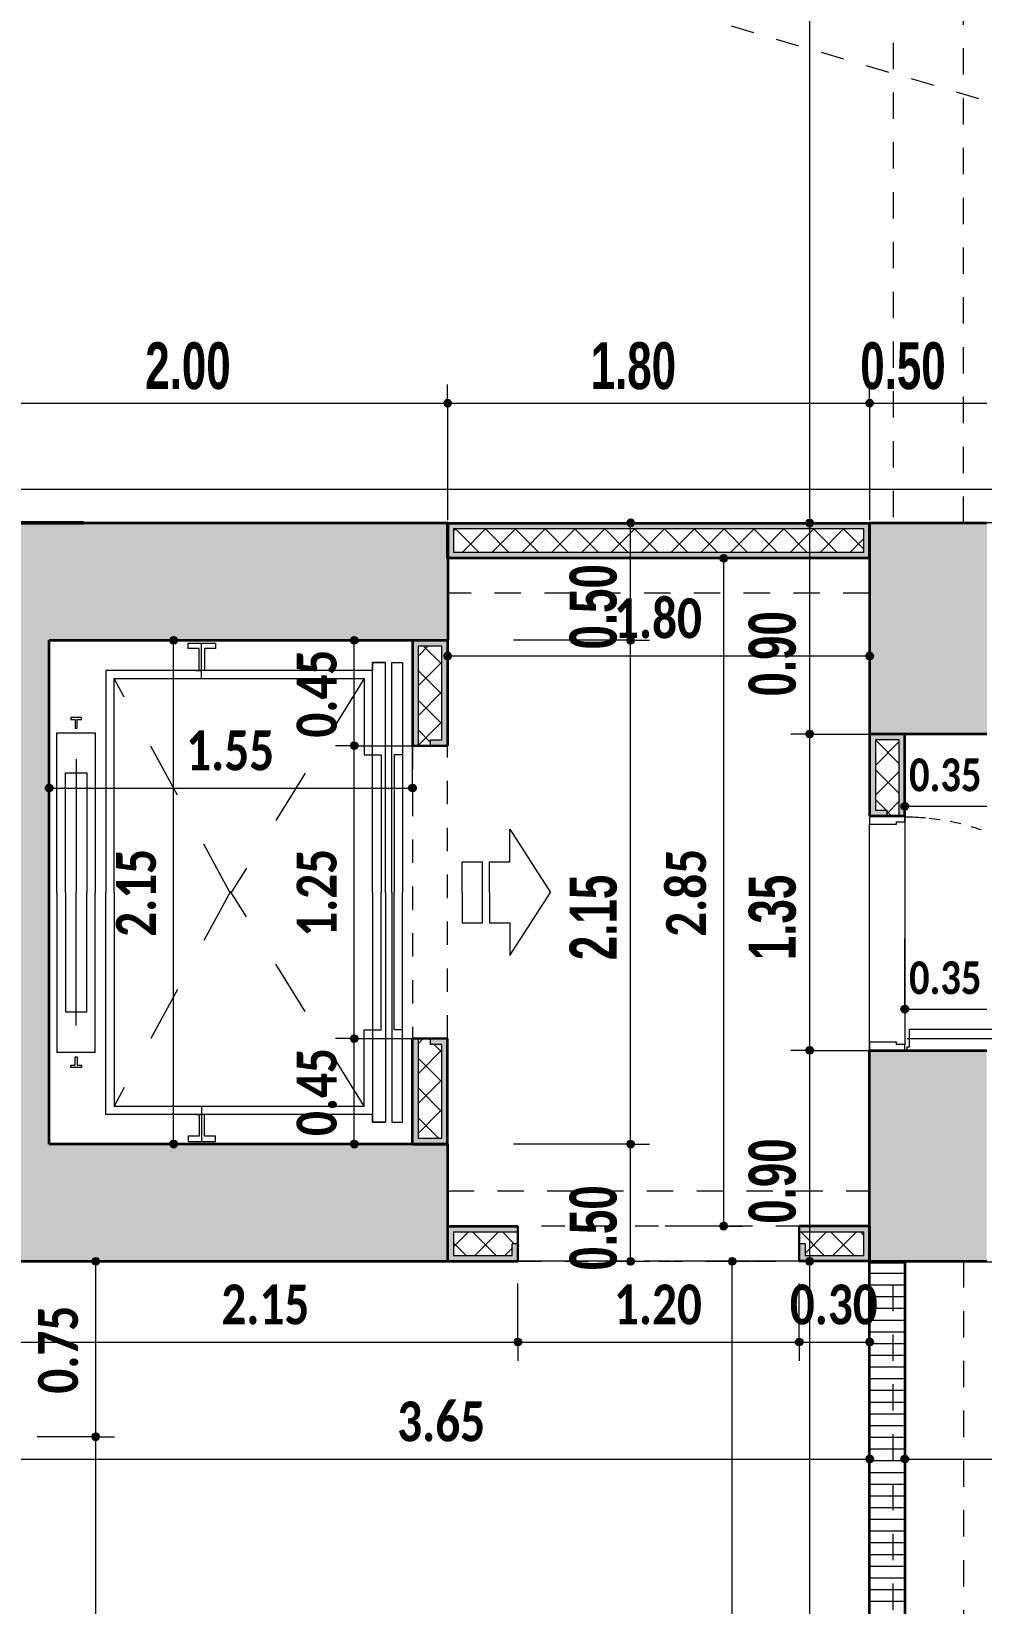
# Model space of a CAD drawing. Header units: metres. Extents: x -144 to 1000, y -717 to 29.
# Drawn here: x 226.02 to 230.08, y -561.88 to -555.18 of the extents above; entities that cross this region are included whole.
import ezdxf

# ---------------------------------------------------------------- set-up
doc = ezdxf.new("R2010")
doc.units = ezdxf.units.M
for name, pattern in [('Basculante', [0.11625, 0.075, -0.04125]), ('basculante modificado', [0.18, 0.1125, -0.0675]), ('IMPORT-LIFT01$0$HIDDEN-Z', [225, 150, -75]), ('Trazo', [0.45, 0.225, -0.225]), ('Trazo_2_', [0.47625, 0.238125, -0.238125])]:
    doc.linetypes.add(name, pattern=pattern)
doc.layers.get('0').update_dxf_attribs({"color": 1})
for name, color, linetype, lineweight in [('A-ANNO-DIMS', 1, 'Continuous', 9), ('A-DETL', 1, 'Continuous', 9), ('A-DETL-GENF', 1, 'Continuous', 9), ('A-DETL-GENF-HDLN', 1, 'Trazo_2_', 9), ('A-DETL-MEDM', 1, 'Continuous', 30), ('A-DOOR', 1, 'Continuous', 9), ('A-DOOR-FRAM', 1, 'Continuous', 9), ('A-DOOR-HDLN', 1, 'Trazo', 20), ('A-FLOR', 2, 'Continuous', 9), ('A-WALL', 4, 'Continuous', 9), ('S-COLS', 7, 'Continuous', 9)]:
    doc.layers.add(name, color=color, linetype=linetype, lineweight=lineweight)
doc.layers.add('A-WALL-PATT', color=7, linetype='Continuous', lineweight=35, true_color=0x9c9c9c)
doc.styles.add('Britannic Bold_B_3', font='', dxfattribs={"width": 0.7})
doc.styles.add('Calibri_B_10', font='calibrib.ttf', dxfattribs={"width": 0.8, "height": 0.17})
doc.styles.add('Calibri_B_9', font='calibrib.ttf', dxfattribs={"width": 0.8, "height": 0.14})
doc.styles.get('Britannic Bold_B_3').set_extended_font_data('Britannic Bold', bold=True)

# ---------------------------------------------------------------- blocks, each defined once
blk = doc.blocks.new('W')
at = {"layer": 'A-ANNO-DIMS', "lineweight": 25, "true_color": 0x00592d}
h = blk.add_hatch(color=118, dxfattribs=at)
edge = h.paths.add_edge_path()
edge.add_arc((225.2986, -495.2447), 0.015, 0, 360)
h = blk.add_hatch(color=118, dxfattribs=at)
edge = h.paths.add_edge_path()
edge.add_arc((225.2986, -495.2447), 0.015, 0, 360)
h = blk.add_hatch(color=118, dxfattribs=at)
edge = h.paths.add_edge_path()
edge.add_arc((227.0991, -495.2447), 0.015, 0, 360)
h = blk.add_hatch(color=118, dxfattribs=at)
edge = h.paths.add_edge_path()
edge.add_arc((227.0991, -495.2447), 0.015, 0, 360)
h = blk.add_hatch(color=118, dxfattribs=at)
edge = h.paths.add_edge_path()
edge.add_arc((226.0792, -495.7554), 0.015, 0, 360)
h = blk.add_hatch(color=118, dxfattribs=at)
edge = h.paths.add_edge_path()
edge.add_arc((226.8431, -495.7565), 0.015, 0, 360)
h = blk.add_hatch(color=118, dxfattribs=at)
edge = h.paths.add_edge_path()
edge.add_arc((226.8431, -495.7565), 0.015, 0, 360)
at = {"layer": 'A-ANNO-DIMS', "lineweight": 25}
h = blk.add_hatch(color=256, dxfattribs=at)
edge = h.paths.add_edge_path()
edge.add_arc((226.4765, -495.9065), 0.015, 0, 360)
h = blk.add_hatch(color=256, dxfattribs=at)
edge = h.paths.add_edge_path()
edge.add_arc((224.1297, -496.2565), 0.015, 0, 360)
h = blk.add_hatch(color=256, dxfattribs=at)
edge = h.paths.add_edge_path()
edge.add_arc((224.9002, -496.2565), 0.015, 0, 360)
at = {"layer": 'A-ANNO-DIMS', "lineweight": 25, "true_color": 0x00592d}
h = blk.add_hatch(color=118, dxfattribs=at)
edge = h.paths.add_edge_path()
edge.add_arc((226.0792, -496.2565), 0.015, 0, 360)
h = blk.add_hatch(color=118, dxfattribs=at)
edge = h.paths.add_edge_path()
edge.add_arc((226.0792, -496.2565), 0.015, 0, 360)
at = {"layer": 'A-ANNO-DIMS', "lineweight": 25}
h = blk.add_hatch(color=256, dxfattribs=at)
edge = h.paths.add_edge_path()
edge.add_arc((225.2986, -496.323), 0.015, 0, 360)
h = blk.add_hatch(color=256, dxfattribs=at)
edge = h.paths.add_edge_path()
edge.add_arc((227.0991, -496.323), 0.015, 0, 360)
h = blk.add_hatch(color=256, dxfattribs=at)
edge = h.paths.add_edge_path()
edge.add_arc((224.9002, -496.7065), 0.015, 0, 360)
h = blk.add_hatch(color=256, dxfattribs=at)
edge = h.paths.add_edge_path()
edge.add_arc((224.9002, -496.7065), 0.015, 0, 360)
at = {"layer": 'A-ANNO-DIMS', "lineweight": 25, "true_color": 0x00592d}
h = blk.add_hatch(color=118, dxfattribs=at)
edge = h.paths.add_edge_path()
edge.add_arc((226.8431, -496.6565), 0.015, 0, 360)
h = blk.add_hatch(color=118, dxfattribs=at)
edge = h.paths.add_edge_path()
edge.add_arc((226.8431, -496.6565), 0.015, 0, 360)
at = {"layer": 'A-ANNO-DIMS', "lineweight": 25}
h = blk.add_hatch(color=256, dxfattribs=at)
edge = h.paths.add_edge_path()
edge.add_arc((223.5988, -496.8871), 0.015, 0, 360)
h = blk.add_hatch(color=256, dxfattribs=at)
edge = h.paths.add_edge_path()
edge.add_arc((225.1486, -496.8871), 0.015, 0, 360)
h = blk.add_hatch(color=256, dxfattribs=at)
edge = h.paths.add_edge_path()
edge.add_arc((227.249, -496.9648), 0.015, 0, 360)
h = blk.add_hatch(color=256, dxfattribs=at)
edge = h.paths.add_edge_path()
edge.add_arc((227.249, -497.8305), 0.015, 0, 360)
h = blk.add_hatch(color=256, dxfattribs=at)
edge = h.paths.add_edge_path()
edge.add_arc((224.9002, -497.9565), 0.015, 0, 360)
h = blk.add_hatch(color=256, dxfattribs=at)
edge = h.paths.add_edge_path()
edge.add_arc((224.9002, -497.9565), 0.015, 0, 360)
at = {"layer": 'A-ANNO-DIMS', "lineweight": 25, "true_color": 0x00592d}
h = blk.add_hatch(color=118, dxfattribs=at)
edge = h.paths.add_edge_path()
edge.add_arc((226.8431, -498.0064), 0.015, 0, 360)
h = blk.add_hatch(color=118, dxfattribs=at)
edge = h.paths.add_edge_path()
edge.add_arc((226.8431, -498.0064), 0.015, 0, 360)
at = {"layer": 'A-ANNO-DIMS', "lineweight": 25}
h = blk.add_hatch(color=256, dxfattribs=at)
edge = h.paths.add_edge_path()
edge.add_arc((224.1297, -498.4065), 0.015, 0, 360)
h = blk.add_hatch(color=256, dxfattribs=at)
edge = h.paths.add_edge_path()
edge.add_arc((224.9002, -498.4065), 0.015, 0, 360)
at = {"layer": 'A-ANNO-DIMS', "lineweight": 25, "true_color": 0x00592d}
h = blk.add_hatch(color=118, dxfattribs=at)
edge = h.paths.add_edge_path()
edge.add_arc((226.0792, -498.4065), 0.015, 0, 360)
h = blk.add_hatch(color=118, dxfattribs=at)
edge = h.paths.add_edge_path()
edge.add_arc((226.0792, -498.4065), 0.015, 0, 360)
at = {"layer": 'A-ANNO-DIMS', "lineweight": 25}
h = blk.add_hatch(color=256, dxfattribs=at)
edge = h.paths.add_edge_path()
edge.add_arc((226.4765, -498.7564), 0.015, 0, 360)
h = blk.add_hatch(color=256, dxfattribs=at)
edge = h.paths.add_edge_path()
edge.add_arc((223.7971, -498.9064), 0.015, 0, 360)
at = {"layer": 'A-ANNO-DIMS', "lineweight": 25, "true_color": 0x00592d}
h = blk.add_hatch(color=118, dxfattribs=at)
edge = h.paths.add_edge_path()
edge.add_arc((226.0792, -498.9064), 0.015, 0, 360)
at = {"layer": 'A-ANNO-DIMS', "lineweight": 25}
h = blk.add_hatch(color=256, dxfattribs=at)
edge = h.paths.add_edge_path()
edge.add_arc((226.5128, -498.9064), 0.015, 0, 360)
at = {"layer": 'A-ANNO-DIMS', "lineweight": 25, "true_color": 0x00592d}
h = blk.add_hatch(color=118, dxfattribs=at)
edge = h.paths.add_edge_path()
edge.add_arc((226.8431, -498.9064), 0.015, 0, 360)
h = blk.add_hatch(color=118, dxfattribs=at)
edge = h.paths.add_edge_path()
edge.add_arc((226.8431, -498.9064), 0.015, 0, 360)
at = {"layer": 'A-ANNO-DIMS', "lineweight": 25}
h = blk.add_hatch(color=256, dxfattribs=at)
edge = h.paths.add_edge_path()
edge.add_arc((225.5986, -499.2512), 0.015, 0, 360)
h = blk.add_hatch(color=256, dxfattribs=at)
edge = h.paths.add_edge_path()
edge.add_arc((225.5986, -499.2512), 0.015, 0, 360)
h = blk.add_hatch(color=256, dxfattribs=at)
edge = h.paths.add_edge_path()
edge.add_arc((226.7986, -499.2512), 0.015, 0, 360)
h = blk.add_hatch(color=256, dxfattribs=at)
edge = h.paths.add_edge_path()
edge.add_arc((226.7986, -499.2512), 0.015, 0, 360)
h = blk.add_hatch(color=256, dxfattribs=at)
edge = h.paths.add_edge_path()
edge.add_arc((227.099, -499.2512), 0.015, 0, 360)
h = blk.add_hatch(color=256, dxfattribs=at)
edge = h.paths.add_edge_path()
edge.add_arc((223.7971, -499.6554), 0.015, 0, 360)
h = blk.add_hatch(color=256, dxfattribs=at)
edge = h.paths.add_edge_path()
edge.add_arc((223.7971, -499.6554), 0.015, 0, 360)
h = blk.add_hatch(color=256, dxfattribs=at)
edge = h.paths.add_edge_path()
edge.add_arc((227.099, -499.7504), 0.015, 0, 360)
h = blk.add_hatch(color=256, dxfattribs=at)
edge = h.paths.add_edge_path()
edge.add_arc((227.249, -499.7504), 0.015, 0, 360)
at = {"layer": 'A-WALL-PATT', "true_color": 0x747474}
for points in [[(227.099, -495.8815), (227.099, -495.7565), (225.2991, -495.7569), (225.2991, -495.8815), (225.3236, -495.8815), (225.3236, -495.7815), (227.074, -495.7815), (227.074, -495.8815)], [(225.3058, -495.9065), (227.099, -495.9065), (227.099, -495.8815), (225.2991, -495.8815), (225.2991, -495.9065)], [(227.124, -497.0064), (227.174, -497.0064), (227.174, -496.9814), (227.124, -496.9814), (227.124, -496.6815), (227.224, -496.6815), (227.224, -496.6565), (227.099, -496.6565), (227.0991, -497.0064)], [(227.249, -497.0064), (227.249, -496.6565), (227.224, -496.6565), (227.224, -497.0064)]]:
    blk.add_hatch(color=8, dxfattribs=at).paths.add_polyline_path(points)
h = blk.add_hatch(color=8, dxfattribs=at)
h.paths.add_polyline_path([(225.1486, -498.4065), (225.1736, -498.4065), (225.1736, -497.9565), (225.1486, -497.9565), (225.1486, -498.3815)])
h.paths.add_polyline_path([(225.1736, -496.7065), (225.1736, -496.2565), (225.1486, -496.2565), (225.1486, -496.7065)])
h = blk.add_hatch(color=8, dxfattribs=at)
h.paths.add_polyline_path([(225.2986, -498.4065), (225.2986, -497.9565), (225.2236, -497.9565), (225.2236, -497.9815), (225.2736, -497.9815), (225.2736, -498.3815), (225.1736, -498.3815), (225.1736, -498.4065), (225.2736, -498.4065)])
h.paths.add_polyline_path([(225.2986, -496.7065), (225.2986, -496.2565), (225.1736, -496.2565), (225.1736, -496.2815), (225.2736, -496.2815), (225.2736, -496.6815), (225.2236, -496.6815), (225.2236, -496.7065), (225.2736, -496.7065)])
h = blk.add_hatch(color=8, dxfattribs=at)
h.paths.add_polyline_path([(225.3236, -498.7814), (225.5986, -498.7814), (225.5986, -498.7564), (225.2989, -498.7567), (225.2989, -498.7814)])
h.paths.add_polyline_path([(227.074, -498.7814), (227.0989, -498.7814), (227.0989, -498.7564), (226.7986, -498.7564), (226.7986, -498.7814), (226.8236, -498.7814)])
h = blk.add_hatch(color=8, dxfattribs=at)
h.paths.add_polyline_path([(227.0988, -498.9064), (227.0989, -498.9063), (227.0989, -498.7814), (227.074, -498.7814), (227.074, -498.8814), (226.8236, -498.8814), (226.8236, -498.8314), (226.7986, -498.8314), (226.7986, -498.9064)])
h.paths.add_polyline_path([(225.5986, -498.9064), (225.5986, -498.8314), (225.5736, -498.8314), (225.5736, -498.8814), (225.3236, -498.8814), (225.3236, -498.7814), (225.2989, -498.7814), (225.2989, -498.9064), (225.3991, -498.9064)])
at = {"layer": 'S-COLS', "true_color": 0x5b5b5b}
h = blk.add_hatch(color=251, dxfattribs=at)
h.paths.add_polyline_path([(219.399, -506.6065), (219.899, -506.6065), (219.899, -505.7065), (219.399, -505.7065), (219.399, -506.241)])
h.paths.add_polyline_path([(237.6988, -506.6065), (237.6988, -505.7065), (237.1988, -505.7065), (237.1988, -506.6065)])
h.paths.add_polyline_path([(227.249, -506.6064), (227.599, -506.6064), (227.599, -505.7064), (227.099, -505.7064), (227.099, -506.6064)])
h.paths.add_polyline_path([(227.099, -498.9064), (227.5989, -498.9064), (227.5989, -498.0064), (227.0989, -498.0064), (227.0989, -498.9064)])
h.paths.add_polyline_path([(219.8989, -498.9064), (219.8989, -498.2065), (219.3989, -498.2065), (219.3989, -498.9064)])
h.paths.add_polyline_path([(237.2991, -498.9064), (237.6991, -498.9054), (237.6991, -498.2065), (237.2991, -498.2065), (237.2991, -498.9054)])
h.paths.add_polyline_path([(225.2986, -498.9064), (225.2989, -498.9064), (225.2986, -498.4065), (223.5988, -498.4065), (223.5988, -496.2565), (225.2991, -496.2565), (225.2986, -495.7565), (223.2988, -495.7565), (223.2988, -498.9064)])
h.paths.add_polyline_path([(233.8991, -498.9064), (233.8989, -495.7564), (233.3991, -495.7564), (233.3991, -498.9064), (233.8989, -498.9064)])
h.paths.add_polyline_path([(227.5991, -496.6565), (227.5991, -495.7565), (227.0991, -495.7565), (227.0991, -496.6565)])
h.paths.add_polyline_path([(219.3988, -496.4565), (219.8988, -496.4565), (219.8988, -495.7554), (219.3988, -495.7554)])
h.paths.add_polyline_path([(237.2991, -496.4565), (237.6991, -496.4565), (237.6991, -495.7554), (237.2991, -495.7564)])
h.paths.add_polyline_path([(237.199, -487.7565), (237.699, -487.7565), (237.699, -486.8565), (237.199, -486.8565)])
at = {"layer": 'A-ANNO-DIMS', "color": 118, "true_color": 0x00592d}
for p, q in [((226.8431, -487.7565), (226.8431, -495.7565)), ((225.2986, -495.2447), (225.2986, -495.1647)), ((225.2986, -495.2447), (225.2986, -495.1647)), ((227.0991, -495.2447), (227.0991, -495.1647)), ((227.0991, -495.2447), (227.0991, -495.1647)), ((223.2988, -495.2447), (225.2986, -495.2447)), ((225.2986, -495.2447), (225.2986, -495.7447)), ((225.2986, -495.2447), (227.0991, -495.2447)), ((225.2986, -495.2447), (225.2986, -495.7447)), ((227.0991, -495.2447), (227.0991, -495.7447)), ((227.0991, -495.2447), (227.5991, -495.2447)), ((227.0991, -495.2447), (227.0991, -495.7447)), ((223.1029, -495.7554), (223.6029, -495.7554)), ((226.0792, -495.7554), (225.5792, -495.7554)), ((226.0792, -496.2565), (226.0792, -495.7554)), ((226.0792, -495.7554), (226.1592, -495.7554)), ((226.8431, -495.7565), (226.7631, -495.7565)), ((226.8431, -495.7565), (226.7631, -495.7565)), ((226.8431, -495.7565), (227.3431, -495.7565)), ((226.8431, -495.7565), (226.8431, -496.6565)), ((226.8431, -495.7565), (227.3431, -495.7565)), ((226.0792, -496.2565), (225.5792, -496.2565)), ((226.0792, -496.2565), (225.5792, -496.2565)), ((226.0792, -498.4065), (226.0792, -496.2565)), ((226.0792, -496.2565), (226.1592, -496.2565)), ((226.0792, -496.2565), (226.1592, -496.2565)), ((226.8431, -496.6565), (226.7631, -496.6565)), ((226.8431, -496.6565), (226.7631, -496.6565)), ((226.8431, -496.6565), (227.3431, -496.6565)), ((226.8431, -496.6565), (226.8431, -498.0064)), ((226.8431, -496.6565), (227.3431, -496.6565)), ((226.8431, -498.0064), (226.7631, -498.0064)), ((226.8431, -498.0064), (226.7631, -498.0064)), ((226.8431, -498.0064), (227.3431, -498.0064)), ((226.8431, -498.0064), (226.8431, -498.9064)), ((226.8431, -498.0064), (227.3431, -498.0064)), ((226.0792, -498.4065), (225.5792, -498.4065)), ((226.0792, -498.4065), (225.5792, -498.4065)), ((226.0792, -498.9064), (226.0792, -498.4065)), ((226.0792, -498.4065), (226.1592, -498.4065)), ((226.0792, -498.4065), (226.1592, -498.4065)), ((223.1029, -498.9064), (223.6029, -498.9064)), ((226.0792, -498.9064), (225.5792, -498.9064)), ((226.0792, -498.9064), (226.1592, -498.9064)), ((226.8431, -498.9064), (226.3431, -498.9064)), ((226.8431, -498.9064), (226.3431, -498.9064)), ((226.8431, -498.9064), (226.9231, -498.9064)), ((226.8431, -498.9064), (226.8431, -505.7064)), ((226.8431, -498.9064), (226.9231, -498.9064))]:
    blk.add_line(p, q, dxfattribs=at)
at = {"layer": 'A-ANNO-DIMS', "color": 156, "true_color": 0x004080}
blk.add_line((223.2989, -495.6115), (233.8992, -495.6115), dxfattribs=at)
at = {"layer": 'A-ANNO-DIMS'}
for p, q in [((226.4765, -495.9065), (226.2265, -495.9065)), ((226.4765, -498.7564), (226.4765, -495.9065)), ((226.4765, -495.9065), (226.5565, -495.9065)), ((225.2986, -496.323), (225.2986, -496.073)), ((227.0991, -496.323), (227.0991, -496.073)), ((224.1297, -496.2565), (223.8797, -496.2565)), ((224.1297, -498.4065), (224.1297, -496.2565)), ((224.1297, -496.2565), (224.2097, -496.2565)), ((224.9002, -496.2565), (224.6502, -496.2565)), ((224.9002, -496.7065), (224.9002, -496.2565)), ((224.9002, -496.2565), (224.9802, -496.2565)), ((225.2986, -496.323), (227.0991, -496.323)), ((225.2986, -496.323), (225.2986, -496.403)), ((227.0991, -496.323), (227.0991, -496.403)), ((223.5988, -496.8871), (223.5988, -496.6371)), ((225.1486, -496.8871), (225.1486, -496.6371)), ((227.249, -496.9648), (227.249, -496.6648)), ((224.9002, -496.7065), (224.8202, -496.7065)), ((224.9002, -496.7065), (224.8202, -496.7065)), ((224.9002, -497.9565), (224.9002, -496.7065)), ((224.9002, -496.7065), (225.1502, -496.7065)), ((224.9002, -496.7065), (225.1502, -496.7065)), ((223.5988, -496.8871), (225.1486, -496.8871)), ((223.5988, -496.8871), (223.5988, -496.9671)), ((225.1486, -496.8871), (225.1486, -496.9671)), ((227.249, -496.9648), (227.5991, -496.9648)), ((227.249, -496.9648), (227.249, -497.0448)), ((227.249, -497.8305), (227.249, -497.5305)), ((227.249, -497.8305), (227.5989, -497.8305)), ((227.249, -497.8305), (227.249, -497.9105)), ((224.9002, -497.9565), (224.8202, -497.9565)), ((224.9002, -497.9565), (224.8202, -497.9565)), ((224.9002, -498.4065), (224.9002, -497.9565)), ((224.9002, -497.9565), (225.1502, -497.9565)), ((224.9002, -497.9565), (225.1502, -497.9565)), ((224.1297, -498.4065), (223.8797, -498.4065)), ((224.1297, -498.4065), (224.2097, -498.4065)), ((224.9002, -498.4065), (224.6502, -498.4065)), ((224.9002, -498.4065), (224.9802, -498.4065)), ((226.4765, -498.7564), (226.2265, -498.7564)), ((226.4765, -498.7564), (226.5565, -498.7564)), ((223.7971, -498.9064), (223.5471, -498.9064)), ((223.7971, -499.6554), (223.7971, -498.9064)), ((223.7971, -498.9064), (223.8771, -498.9064)), ((226.5128, -498.9064), (226.2628, -498.9064)), ((226.5128, -510.1064), (226.5128, -498.9064)), ((226.5128, -498.9064), (226.5928, -498.9064)), ((225.5986, -499.2512), (225.5986, -499.0012)), ((225.5986, -499.2512), (225.5986, -499.0012)), ((226.7986, -499.2512), (226.7986, -499.0012)), ((226.7986, -499.2512), (226.7986, -499.0012)), ((227.099, -499.2512), (227.099, -499.0012)), ((223.4489, -499.2512), (225.5986, -499.2512)), ((225.5986, -499.2512), (225.5986, -499.3312)), ((225.5986, -499.2512), (226.7986, -499.2512)), ((225.5986, -499.2512), (225.5986, -499.3312)), ((226.7986, -499.2512), (226.7986, -499.3312)), ((226.7986, -499.2512), (227.099, -499.2512)), ((226.7986, -499.2512), (226.7986, -499.3312)), ((227.099, -499.2512), (227.099, -499.3312)), ((227.099, -499.7504), (227.099, -499.5004)), ((227.249, -499.7504), (227.249, -499.5004)), ((223.7971, -499.6554), (223.5471, -499.6554)), ((223.7971, -499.6554), (223.5471, -499.6554)), ((223.7971, -503.6554), (223.7971, -499.6554)), ((223.7971, -499.6554), (223.8771, -499.6554)), ((223.7971, -499.6554), (223.8771, -499.6554)), ((223.4489, -499.7504), (227.099, -499.7504)), ((227.099, -499.7504), (227.099, -499.8304)), ((227.249, -499.7504), (232.049, -499.7504)), ((227.249, -499.7504), (227.249, -499.8304))]:
    blk.add_line(p, q, dxfattribs=at)
at = {"layer": 'A-ANNO-DIMS', "color": 118, "lineweight": 25, "true_color": 0x00592d}
for centre in [(225.2986, -495.2447), (225.2986, -495.2447), (227.0991, -495.2447), (227.0991, -495.2447), (226.0792, -495.7554), (226.8431, -495.7565), (226.8431, -495.7565), (226.0792, -496.2565), (226.0792, -496.2565), (226.8431, -496.6565), (226.8431, -496.6565), (226.8431, -498.0064), (226.8431, -498.0064), (226.0792, -498.4065), (226.0792, -498.4065), (226.0792, -498.9064), (226.8431, -498.9064), (226.8431, -498.9064)]:
    blk.add_circle(centre, 0.015, dxfattribs=at)
at = {"layer": 'A-ANNO-DIMS', "lineweight": 25}
for centre in [(226.4765, -495.9065), (224.1297, -496.2565), (224.9002, -496.2565), (225.2986, -496.323), (227.0991, -496.323), (224.9002, -496.7065), (224.9002, -496.7065), (223.5988, -496.8871), (225.1486, -496.8871), (227.249, -496.9648), (227.249, -497.8305), (224.9002, -497.9565), (224.9002, -497.9565), (224.1297, -498.4065), (224.9002, -498.4065), (226.4765, -498.7564), (223.7971, -498.9064), (226.5128, -498.9064), (225.5986, -499.2512), (225.5986, -499.2512), (226.7986, -499.2512), (226.7986, -499.2512), (227.099, -499.2512), (223.7971, -499.6554), (223.7971, -499.6554), (227.099, -499.7504), (227.249, -499.7504)]:
    blk.add_circle(centre, 0.015, dxfattribs=at)
at = {"layer": 'A-DETL', "color": 7, "linetype": 'basculante modificado'}
for p, q in [((227.199, -487.7565), (227.199, -495.7554)), ((227.499, -495.7554), (227.499, -487.7565)), ((225.299, -495.7554), (227.099, -495.7554)), ((227.099, -496.0554), (225.2986, -496.0554)), ((225.2986, -498.6064), (227.099, -498.6064)), ((227.099, -498.9064), (225.2986, -498.9064)), ((227.199, -505.7064), (227.199, -498.9064)), ((227.499, -498.9064), (227.499, -505.7064))]:
    blk.add_line(p, q, dxfattribs=at)
at = {"layer": 'A-DETL', "color": 9, "linetype": 'Basculante', "true_color": 0xc0c0c0}
blk.add_line((233.8992, -495.7992), (223.2989, -492.6972), dxfattribs=at)
at = {"layer": 'A-DETL', "color": 7, "lineweight": 50}
blk.add_line((220.3452, -495.7554), (223.7452, -495.7554), dxfattribs=at)
at = {"layer": 'A-DETL-GENF'}
for p, q in [((224.1919, -496.292), (224.1919, -496.2688)), ((224.1919, -496.2688), (224.3079, -496.2688)), ((224.2383, -496.292), (224.1919, -496.292)), ((224.2383, -496.3848), (224.2383, -496.292)), ((224.3079, -496.292), (224.2615, -496.292)), ((224.2615, -496.292), (224.2615, -496.3848)), ((224.3079, -496.2688), (224.3079, -496.292)), ((224.9774, -496.7453), (224.9774, -496.3511)), ((224.9774, -496.3511), (225.0338, -496.3511)), ((225.0338, -496.3511), (224.9774, -496.3511)), ((224.9774, -496.3511), (224.9774, -496.3848)), ((225.0338, -497.3323), (225.0338, -496.3511)), ((225.0612, -497.3323), (225.0612, -496.3511)), ((225.0612, -496.3511), (225.1067, -496.3511)), ((225.1067, -496.3511), (225.1067, -497.3323)), ((224.9774, -496.3848), (223.8409, -496.3848)), ((223.8409, -496.3848), (223.8409, -497.3323)), ((223.8755, -497.3323), (223.8755, -496.4194)), ((223.8755, -496.4194), (224.9427, -496.4194)), ((224.2244, -496.3848), (224.2476, -496.3848)), ((224.9427, -496.4194), (224.9427, -496.7225)), ((223.7362, -496.5855), (223.6907, -496.5855)), ((223.6907, -496.5855), (223.6907, -496.5947)), ((223.6907, -496.5947), (223.7089, -496.5947)), ((223.7089, -496.5947), (223.7089, -496.6311)), ((223.718, -496.5947), (223.7362, -496.5947)), ((223.718, -496.6311), (223.718, -496.5947)), ((223.7362, -496.5947), (223.7362, -496.5855)), ((223.6313, -497.3323), (223.6313, -496.6508)), ((223.6313, -496.6508), (223.7953, -496.6508)), ((223.7089, -496.6311), (223.718, -496.6311)), ((223.7953, -496.6508), (223.7953, -497.3323)), ((224.9427, -496.7225), (224.9427, -496.7453)), ((224.9427, -496.7453), (225.0156, -496.7453)), ((224.9774, -497.3323), (224.9774, -496.7453)), ((224.9774, -496.7453), (225.0156, -496.7453)), ((225.0156, -496.7453), (225.0156, -497.3323)), ((225.1067, -496.7453), (225.0703, -496.7453)), ((225.0703, -496.7453), (225.0703, -497.3323)), ((223.6678, -497.3323), (223.6678, -496.8225)), ((223.6678, -496.8225), (223.7589, -496.8225)), ((223.7589, -496.8225), (223.7589, -497.3323)), ((225.5644, -497.2021), (225.5644, -497.0632)), ((225.5644, -497.0632), (225.738, -497.3323)), ((225.3606, -497.3323), (225.3606, -497.2021)), ((225.3606, -497.2021), (225.4474, -497.2021)), ((225.4474, -497.4625), (225.4474, -497.2021)), ((225.4776, -497.3323), (225.4776, -497.2021)), ((225.4776, -497.2021), (225.5644, -497.2021)), ((223.6313, -497.3323), (223.6313, -498.0137)), ((223.6678, -497.3323), (223.6678, -497.842)), ((223.7589, -497.842), (223.7589, -497.3323)), ((223.7953, -498.0137), (223.7953, -497.3323)), ((223.8409, -498.2798), (223.8409, -497.3323)), ((223.8755, -497.3323), (223.8755, -498.2452)), ((224.9774, -497.3323), (224.9774, -497.9193)), ((225.0156, -497.9193), (225.0156, -497.3323)), ((225.0338, -497.3323), (225.0338, -498.3135)), ((225.0612, -497.3323), (225.0612, -498.3135)), ((225.0703, -497.9193), (225.0703, -497.3323)), ((225.1067, -498.3135), (225.1067, -497.3323)), ((225.3606, -497.3323), (225.3606, -497.4625)), ((225.4776, -497.3323), (225.4776, -497.4625)), ((225.5644, -497.6014), (225.738, -497.3323)), ((225.3606, -497.4625), (225.4474, -497.4625)), ((225.4776, -497.4625), (225.5644, -497.4625)), ((225.5644, -497.4625), (225.5644, -497.6014)), ((223.6678, -497.842), (223.7589, -497.842)), ((224.9427, -497.9421), (224.9427, -497.9193)), ((224.9427, -497.9193), (225.0156, -497.9193)), ((224.9427, -498.2452), (224.9427, -497.9421)), ((224.9774, -497.9193), (224.9774, -498.3135)), ((224.9774, -497.9193), (225.0156, -497.9193)), ((225.1067, -497.9193), (225.0703, -497.9193)), ((223.6313, -498.0137), (223.7953, -498.0137)), ((223.7089, -498.0699), (223.7089, -498.0335)), ((223.7089, -498.0335), (223.718, -498.0335)), ((223.718, -498.0335), (223.718, -498.0699)), ((223.6907, -498.079), (223.6907, -498.0699)), ((223.6907, -498.0699), (223.7089, -498.0699)), ((223.7362, -498.079), (223.6907, -498.079)), ((223.718, -498.0699), (223.7362, -498.0699)), ((223.7362, -498.0699), (223.7362, -498.079)), ((224.9774, -498.2798), (223.8409, -498.2798)), ((223.8755, -498.2452), (224.9427, -498.2452)), ((224.2244, -498.2798), (224.2476, -498.2798)), ((224.2383, -498.2798), (224.2383, -498.3725)), ((224.2615, -498.3725), (224.2615, -498.2798)), ((224.9774, -498.3135), (224.9774, -498.2798)), ((224.2383, -498.3725), (224.1919, -498.3725)), ((224.1919, -498.3725), (224.1919, -498.3957)), ((224.3079, -498.3725), (224.2615, -498.3725)), ((224.3079, -498.3957), (224.3079, -498.3725)), ((224.9774, -498.3135), (225.0338, -498.3135)), ((225.0338, -498.3135), (224.9774, -498.3135)), ((225.0612, -498.3135), (225.1067, -498.3135)), ((224.1919, -498.3957), (224.3079, -498.3957))]:
    blk.add_line(p, q, dxfattribs=at)
at = {"layer": 'A-DETL-GENF', "linetype": 'IMPORT-LIFT01$0$HIDDEN-Z'}
for p, q in [((224.2485, -496.4194), (224.2485, -496.2688)), ((223.7133, -496.7637), (223.7133, -497.3323)), ((223.7133, -497.9009), (223.7133, -497.3323)), ((224.2485, -498.2452), (224.2485, -498.3957))]:
    blk.add_line(p, q, dxfattribs=at)
at = {"layer": 'A-DETL-GENF', "linetype": 'Basculante'}
for p, q in [((225.1486, -496.7065), (225.1486, -497.9565)), ((225.2986, -497.9565), (225.2986, -496.7065)), ((227.099, -498.0064), (227.099, -497.0064)), ((227.099, -497.0064), (227.249, -497.0064)), ((227.249, -497.0064), (227.249, -498.0064)), ((227.249, -498.0064), (227.099, -498.0064)), ((226.7986, -498.7564), (225.5986, -498.7564)), ((225.5986, -498.9064), (226.7986, -498.9064))]:
    blk.add_line(p, q, dxfattribs=at)
at = {"layer": 'A-DETL-GENF-HDLN'}
for p, q in [((224.3726, -497.3366), (223.8755, -496.4194)), ((224.9427, -496.4194), (224.3726, -497.3366)), ((224.3726, -497.328), (223.8755, -498.2452)), ((224.9427, -498.2452), (224.3726, -497.328))]:
    blk.add_line(p, q, dxfattribs=at)
at = {"layer": 'A-DETL-MEDM'}
for p, q in [((225.2986, -496.7065), (225.1486, -496.7065)), ((225.1486, -497.9565), (225.2986, -497.9565)), ((225.5986, -498.7564), (225.5986, -498.9064)), ((226.7986, -498.9064), (226.7986, -498.7564))]:
    blk.add_line(p, q, dxfattribs=at)
at = {"layer": 'A-DOOR', "lineweight": 15}
for p, q in [((227.259, -497.9564), (228.249, -497.9564)), ((227.269, -497.9164), (228.249, -497.9164)), ((227.269, -497.9914), (227.269, -497.9164)), ((227.259, -497.9914), (227.269, -497.9914)), ((227.259, -498.0064), (227.259, -497.9914))]:
    blk.add_line(p, q, dxfattribs=at)
at = {"layer": 'A-DOOR'}
blk.add_line((227.249, -498.0064), (227.099, -498.0064), dxfattribs=at)
for start, end in [(84.86021, 90), (81.40092, 84.05706), (76.09186, 78.74617), (70.78086, 73.43707)]:
    blk.add_arc((227.2512, -497.9946), 0.9833, start, end, dxfattribs=at)
at = {"layer": 'A-DOOR-FRAM'}
for p, q in [((227.099, -497.0064), (227.099, -497.0414)), ((227.214, -497.0414), (227.214, -497.0314)), ((227.214, -497.0314), (227.249, -497.0314)), ((227.249, -497.0314), (227.249, -497.0064)), ((227.099, -497.0414), (227.214, -497.0414)), ((227.099, -497.9714), (227.099, -498.0064)), ((227.214, -497.9714), (227.099, -497.9714)), ((227.214, -497.9814), (227.214, -497.9714)), ((227.249, -497.9814), (227.214, -497.9814)), ((227.249, -498.0064), (227.249, -497.9814))]:
    blk.add_line(p, q, dxfattribs=at)
at = {"layer": 'A-DOOR-HDLN'}
blk.add_line((227.099, -497.0064), (227.249, -497.0064), dxfattribs=at)
at = {"layer": 'A-FLOR'}
for p, q in [((237.2991, -495.7554), (215.8281, -495.7554)), ((227.249, -498.9104), (227.249, -498.9064)), ((232.0492, -498.9104), (227.249, -498.9104))]:
    blk.add_line(p, q, dxfattribs=at)
at = {"layer": 'A-WALL', "lineweight": 35}
for p, q in [((225.2986, -495.9065), (225.2986, -495.7565)), ((225.2986, -495.7565), (227.099, -495.7565)), ((227.099, -495.9065), (227.099, -495.7565)), ((227.099, -495.9065), (225.2986, -495.9065)), ((225.1486, -496.2565), (225.1486, -496.7065)), ((225.1486, -496.2565), (225.2986, -496.2565)), ((225.2986, -496.2565), (225.2986, -496.7065)), ((227.249, -496.6565), (227.099, -496.6565)), ((227.099, -496.6565), (227.099, -497.0064)), ((227.249, -497.0064), (227.249, -496.6565)), ((227.249, -497.0064), (227.099, -497.0064)), ((225.1486, -498.4065), (225.1486, -497.9565)), ((225.2986, -498.4065), (225.2986, -497.9565)), ((225.1486, -498.4065), (225.2986, -498.4065)), ((225.2986, -498.7564), (225.5986, -498.7564)), ((225.2986, -498.7564), (225.2986, -498.9064)), ((227.099, -498.7564), (226.7986, -498.7564)), ((227.099, -498.7564), (227.099, -498.9064)), ((225.2986, -498.9064), (225.5986, -498.9064)), ((227.099, -498.9064), (226.7986, -498.9064)), ((227.099, -505.7064), (227.099, -498.9104)), ((227.099, -498.9104), (227.249, -498.9104)), ((227.249, -498.9104), (227.249, -502.2054))]:
    blk.add_line(p, q, dxfattribs=at)
at = {"layer": 'A-WALL'}
for p, q in [((225.3236, -495.7815), (225.3236, -495.8815)), ((227.074, -495.7815), (225.3236, -495.7815)), ((227.074, -495.8815), (227.074, -495.7815)), ((227.074, -495.8815), (225.3236, -495.8815)), ((225.2736, -496.2815), (225.1736, -496.2815)), ((225.1736, -496.7065), (225.1736, -496.2815)), ((225.2736, -496.6815), (225.2736, -496.2815)), ((225.2236, -496.6815), (225.2236, -496.7065)), ((225.2236, -496.6815), (225.2736, -496.6815)), ((227.124, -496.6815), (227.124, -496.9814)), ((227.224, -496.6815), (227.124, -496.6815)), ((227.224, -496.6815), (227.224, -497.0064)), ((227.124, -496.9814), (227.174, -496.9814)), ((227.174, -497.0064), (227.174, -496.9814)), ((227.249, -497.0314), (227.249, -497.9814)), ((227.099, -497.9714), (227.099, -497.0414)), ((225.1736, -498.3815), (225.1736, -497.9565)), ((225.2236, -497.9565), (225.2236, -497.9815)), ((225.2736, -497.9815), (225.2236, -497.9815)), ((225.2736, -498.3815), (225.2736, -497.9815)), ((225.1736, -498.3815), (225.2736, -498.3815)), ((225.3236, -498.7814), (225.3236, -498.8814)), ((225.3236, -498.7814), (225.5986, -498.7814)), ((225.5986, -498.8314), (225.5736, -498.8314)), ((225.5736, -498.8814), (225.5736, -498.8314)), ((226.7986, -498.7814), (227.074, -498.7814)), ((226.8236, -498.8314), (226.7986, -498.8314)), ((226.8236, -498.8314), (226.8236, -498.8814)), ((227.074, -498.8814), (227.074, -498.7814)), ((225.3236, -498.8814), (225.5736, -498.8814)), ((226.8236, -498.8814), (227.074, -498.8814))]:
    blk.add_line(p, q, dxfattribs=at)
at = {"layer": 'A-WALL-PATT', "color": 1, "lineweight": 5, "true_color": 0xff0000}
for p, q in [((225.3236, -495.7907), (225.3329, -495.7815)), ((225.4325, -495.8815), (225.3325, -495.7815)), ((225.3602, -495.8815), (225.4602, -495.7815)), ((225.5597, -495.8815), (225.4597, -495.7815)), ((225.4874, -495.8815), (225.5874, -495.7815)), ((225.687, -495.8815), (225.587, -495.7815)), ((225.6147, -495.8815), (225.7147, -495.7815)), ((225.8143, -495.8815), (225.7143, -495.7815)), ((225.742, -495.8815), (225.842, -495.7815)), ((225.9416, -495.8815), (225.8416, -495.7815)), ((225.8693, -495.8815), (225.9693, -495.7815)), ((226.0689, -495.8815), (225.9689, -495.7815)), ((225.9966, -495.8815), (226.0966, -495.7815)), ((226.1961, -495.8815), (226.0961, -495.7815)), ((226.1238, -495.8815), (226.2238, -495.7815)), ((226.3234, -495.8815), (226.2234, -495.7815)), ((226.2511, -495.8815), (226.3511, -495.7815)), ((226.4507, -495.8815), (226.3507, -495.7815)), ((226.3784, -495.8815), (226.4784, -495.7815)), ((226.578, -495.8815), (226.478, -495.7815)), ((226.5057, -495.8815), (226.6057, -495.7815)), ((226.7052, -495.8815), (226.6052, -495.7815)), ((226.633, -495.8815), (226.733, -495.7815)), ((226.8325, -495.8815), (226.7325, -495.7815)), ((226.7602, -495.8815), (226.8602, -495.7815)), ((226.9598, -495.8815), (226.8598, -495.7815)), ((226.8875, -495.8815), (226.9875, -495.7815)), ((227.074, -495.8684), (226.9871, -495.7815)), ((227.0148, -495.8815), (227.074, -495.8223)), ((225.1736, -496.3226), (225.2147, -496.2815)), ((225.2736, -496.359), (225.1961, -496.2815)), ((225.1736, -496.4499), (225.2736, -496.3499)), ((225.2736, -496.4863), (225.1736, -496.3863)), ((225.1736, -496.5771), (225.2736, -496.4771)), ((225.2736, -496.6135), (225.1736, -496.5135)), ((225.1736, -496.7044), (225.2736, -496.6044)), ((225.2236, -496.6908), (225.1736, -496.6408)), ((227.224, -496.782), (227.124, -496.682)), ((227.124, -496.7905), (227.224, -496.6905)), ((227.224, -496.9093), (227.124, -496.8093)), ((227.124, -496.9178), (227.224, -496.8178)), ((227.1688, -496.9814), (227.124, -496.9366)), ((227.174, -496.9951), (227.224, -496.9451)), ((227.1938, -497.0064), (227.174, -496.9866)), ((225.1736, -497.9772), (225.1944, -497.9565)), ((225.2236, -497.9636), (225.2164, -497.9565)), ((225.1736, -498.1045), (225.2736, -498.0045)), ((225.2736, -498.0136), (225.2414, -497.9815)), ((225.2736, -498.1409), (225.1736, -498.0409)), ((225.1736, -498.2318), (225.2736, -498.1318)), ((225.2736, -498.2682), (225.1736, -498.1682)), ((225.1736, -498.3591), (225.2736, -498.2591)), ((225.2596, -498.3815), (225.1736, -498.2955)), ((225.3236, -498.8455), (225.3877, -498.7814)), ((225.3777, -498.8814), (225.3236, -498.8273)), ((225.505, -498.8814), (225.405, -498.7814)), ((225.4149, -498.8814), (225.5149, -498.7814)), ((225.5822, -498.8314), (225.5322, -498.7814)), ((225.5922, -498.8314), (225.5986, -498.825)), ((226.905, -498.8814), (226.805, -498.7814)), ((226.8236, -498.8728), (226.915, -498.7814)), ((227.0323, -498.8814), (226.9323, -498.7814)), ((226.9423, -498.8814), (227.0423, -498.7814)), ((227.074, -498.7958), (227.0596, -498.7814)), ((225.5422, -498.8814), (225.5736, -498.85)), ((227.0696, -498.8814), (227.074, -498.877))]:
    blk.add_line(p, q, dxfattribs=at)
at = {"layer": 'A-WALL-PATT', "color": 8, "lineweight": 5, "true_color": 0x727272}
for p, q in [((227.249, -498.9585), (227.099, -498.9585)), ((227.249, -499.0085), (227.099, -499.0085)), ((227.249, -499.0585), (227.099, -499.0585)), ((227.249, -499.1085), (227.099, -499.1085)), ((227.249, -499.1585), (227.099, -499.1585)), ((227.249, -499.2085), (227.099, -499.2085)), ((227.249, -499.2585), (227.099, -499.2585)), ((227.249, -499.3085), (227.099, -499.3085)), ((227.249, -499.3585), (227.099, -499.3585)), ((227.249, -499.4085), (227.099, -499.4085)), ((227.249, -499.4585), (227.099, -499.4585)), ((227.249, -499.5085), (227.099, -499.5085)), ((227.249, -499.5585), (227.099, -499.5585)), ((227.249, -499.6085), (227.099, -499.6085)), ((227.249, -499.6585), (227.099, -499.6585)), ((227.249, -499.7085), (227.099, -499.7085)), ((227.249, -499.7585), (227.099, -499.7585)), ((227.249, -499.8085), (227.099, -499.8085)), ((227.249, -499.8585), (227.099, -499.8585)), ((227.249, -499.9085), (227.099, -499.9085)), ((227.249, -499.9585), (227.099, -499.9585)), ((227.249, -500.0085), (227.099, -500.0085)), ((227.249, -500.0585), (227.099, -500.0585)), ((227.249, -500.1085), (227.099, -500.1085)), ((227.249, -500.1585), (227.099, -500.1585)), ((227.249, -500.2085), (227.099, -500.2085)), ((227.249, -500.2585), (227.099, -500.2585)), ((227.249, -500.3085), (227.099, -500.3085)), ((227.249, -500.3585), (227.099, -500.3585))]:
    blk.add_line(p, q, dxfattribs=at)
at = {"layer": 'S-COLS', "lineweight": 35}
for p, q in [((225.2991, -495.7565), (223.2988, -495.7565)), ((225.2991, -495.7565), (225.2991, -496.2565)), ((227.5991, -495.7565), (227.0991, -495.7565)), ((227.0991, -495.7565), (227.0991, -496.6565)), ((223.5988, -498.4065), (223.5988, -496.2565)), ((223.5988, -496.2565), (225.2991, -496.2565)), ((227.5991, -496.6565), (227.0991, -496.6565)), ((227.0989, -498.9064), (227.0989, -498.0064)), ((227.0989, -498.0064), (227.5989, -498.0064)), ((225.2989, -498.4065), (223.5988, -498.4065)), ((225.2989, -498.9064), (225.2989, -498.4065)), ((223.2988, -498.9064), (225.2989, -498.9064)), ((227.0989, -498.9064), (227.5989, -498.9064))]:
    blk.add_line(p, q, dxfattribs=at)
at = {"layer": 'A-ANNO-DIMS', "color": 118, "true_color": 0x00592d, "char_height": 0.2, "width": 0.696141, "attachment_point": 1, "line_spacing_factor": 1.000203, "style": 'Britannic Bold_B_3'}
for s, insert in [('2.00', (224.0086, -494.9847)), ('1.80', (225.9088, -494.9847)), ('0.50', (227.059, -494.9847))]:
    blk.add_mtext(s, dxfattribs=dict(at, insert=insert))
at = {"layer": 'A-ANNO-DIMS', "color": 118, "true_color": 0x00592d, "char_height": 0.2, "width": 0.696141, "attachment_point": 1, "rotation": 90, "line_spacing_factor": 1.000203, "style": 'Britannic Bold_B_3'}
for s, insert in [('0.50', (225.8192, -496.296)), ('0.90', (226.5831, -496.4965)), ('2.15', (225.8192, -497.6215)), ('1.35', (226.5831, -497.6215)), ('0.90', (226.5831, -498.7464)), ('0.50', (225.8192, -498.9465))]:
    blk.add_mtext(s, dxfattribs=dict(at, insert=insert))
at = {"layer": 'A-ANNO-DIMS', "attachment_point": 1, "line_spacing_factor": 1.158048}
for s, insert, char_height, width, style in [('1.80', (226.0085, -496.0774), 0.17, 0.456734, 'Calibri_B_10'), ('1.55', (224.1834, -496.6415), 0.17, 0.456734, 'Calibri_B_10'), ('0.35', (227.2673, -496.7608), 0.14, 0.376134, 'Calibri_B_9'), ('0.35', (227.2672, -497.6265), 0.14, 0.376134, 'Calibri_B_9'), ('2.15', (224.3334, -499.0056), 0.17, 0.456734, 'Calibri_B_10'), ('1.20', (226.0083, -499.0056), 0.17, 0.456734, 'Calibri_B_10'), ('0.30', (226.7585, -499.0056), 0.17, 0.456734, 'Calibri_B_10'), ('3.65', (225.0836, -499.5047), 0.17, 0.456734, 'Calibri_B_10')]:
    blk.add_mtext(s, dxfattribs=dict(at, insert=insert, char_height=char_height, width=width, style=style))
at = {"layer": 'A-ANNO-DIMS', "char_height": 0.17, "width": 0.456734, "attachment_point": 1, "rotation": 90, "line_spacing_factor": 1.158048, "style": 'Calibri_B_10'}
for s, insert in [('0.45', (224.6546, -496.6718)), ('2.15', (223.884, -497.5218)), ('1.25', (224.6546, -497.5218)), ('2.85', (226.2309, -497.5217)), ('0.45', (224.6546, -498.3718)), ('0.75', (223.5515, -499.4712))]:
    blk.add_mtext(s, dxfattribs=dict(at, insert=insert))

msp = doc.modelspace()

# ---------------------------------------------------------------- block references
at = {"color": 3}
msp.add_blockref('W', (2.4994, -61.5176), dxfattribs=at)

doc.saveas('drawing.dxf')
